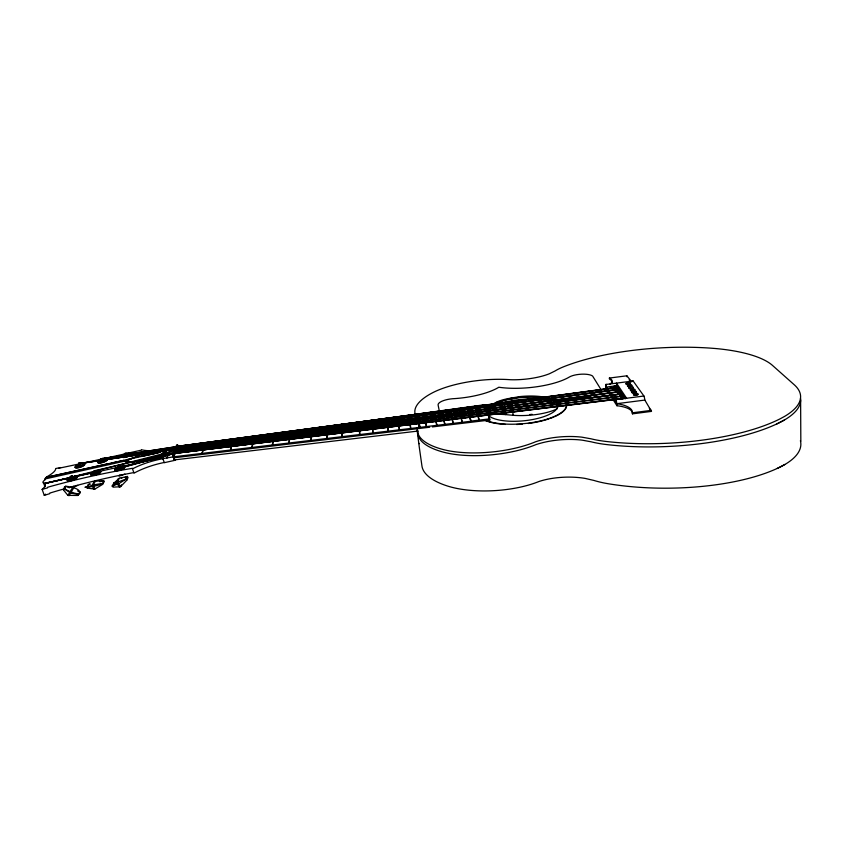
<?xml version="1.0" encoding="UTF-8"?>
<svg xmlns="http://www.w3.org/2000/svg" width="843" height="843" viewBox="0 0 843 843"><rect width="100%" height="100%" fill="white"/><g stroke="black" fill="none" stroke-linecap="round" stroke-linejoin="round"><path stroke-width="1.26" d="M174.417 450.815L72.034 476.948M341.689 436.706L342.047 424.345L341.689 436.706L230.613 449.983L233.479 439.277L230.613 449.983M359.403 422.111L359.518 434.566L341.973 436.663L342.342 424.45M326.852 438.476L327.621 426.484M327.126 438.444L327.885 426.442M173.9 452.449L95.649 470.468M310.846 440.394L312.015 428.623M311.12 440.362L312.289 428.592M288.822 443.028L290.519 431.584M289.096 442.986L290.793 431.542M272.31 444.999L274.375 433.808M272.584 444.967L274.649 433.766M102.783 458.35L100.644 458.887L175.597 448.097L102.667 458.697M252.057 447.422L254.533 436.537M251.772 447.454L254.27 436.569M429.751 427.232L173.711 457.844C172.141 456.39 173.247 452.196 173.774 456.78L230.339 450.014L233.237 439.466M201.898 453.418L205.281 443.313M173.964 455.631L175.397 451.974M173.774 456.78L178.052 447.064L177.61 444.925L176.587 445.062L172.773 454.683M174.459 452.301L622.703 396.221M175.028 450.879L622.366 393.871L175.028 450.552M620.922 391.7L175.586 449.456L620.806 391.531M615.653 387.748L176.651 446.442L616.939 387.316L618.372 389.698L176.187 447.939M174.269 456.716L173.816 454.546L177.61 444.925M118.442 467.991L173.279 453.576L118.884 468.244M78.378 463.597L174.975 449.298L78.547 463.671C77.619 462.227 82.15 462.702 78.547 463.671M175.534 447.886L102.614 458.497M624.062 398.254L173.848 453.523L624.178 398.433M174.459 451.974L622.682 395.957L624.041 397.991M618.235 389.276L176.103 447.844L618.351 389.445L619.795 391.847M166.882 457.865L170.844 448.118L166.872 448.834L162.815 458.603L164.343 462.681L174.817 460.341L173.479 456.843L162.815 458.603M166.935 458.012L170.844 448.118M162.868 458.75L166.872 448.834M126.798 480.225L125.986 479.13L127.325 476.432L119.263 478.255L113.679 483.292L112.298 486.032L114.68 484.82L112.288 486.021L113.025 487.149L120.517 486.738L126.798 480.225L128.052 477.559L127.325 476.432L125.006 477.591M121.424 484.841L120.517 486.738L117.43 482.006L119.263 478.255M112.288 486.021L118.684 483.629M118.241 478.771L116.397 482.523L112.34 486M86.85 487.138L89.095 486.59C73.899 488.35 105.523 486.98 103.678 480.816L104.016 481.764L102.614 484.398L94.848 489.088L87.208 488.129L86.85 487.138L88.336 484.472L90.254 484.019L88.41 484.472L88.557 485.104M103.584 480.847L95.385 481.195L93.352 484.904L86.913 487.117M87.208 488.129L88.199 486.369M77.545 490.911L79.937 491.806L77.777 495.473L67.893 495.368L63.499 490.004L65.722 486.306C69.411 486.4 85.027 489.088 77.777 495.473M487.275 410.741C494.24 400.573 508.645 399.687 519.783 397.622A35.585 11.939 -5.4 0 1 553.999 401.373L554.778 402.058L553.914 400.341A35.596 11.918 -5.4 0 0 519.688 396.61C508.54 398.676 494.156 399.55 487.17 409.709L486.759 410.804M73.794 487.697L68.957 495.779M72.74 487.275L67.893 495.368M49.748 493.092A725.928 453.302 -39.1 0 1 64.173 488.887L70.686 492.913M69.421 487.781L65.712 486.327L63.499 490.004M65.775 486.348C57.893 488.16 82.751 497.728 79.937 491.806M174.891 449.414L78.441 463.798M113.626 483.345L115.997 482.122M125.175 454.83L126.081 455.157L126.893 454.409M78.873 465.009L80.57 464.546M124.901 474.051L119.105 476.158M77.746 485.378L73.573 487.201M118.262 467.517L118.083 466.99L115.586 469.235L116.945 470.131L120.992 469.309L123.668 467.58L122.119 466.179L120.096 466.59M73.373 479.467L76.165 477.675L74.721 476.2L70.717 477.117L67.904 478.898L69.337 480.394L73.373 479.467L73.151 478.856L75.954 477.064M91.708 473.924L94.448 472.175L94.247 471.595L98.262 470.731L99.759 472.175L97.029 473.924L92.993 474.809L91.508 473.344L94.247 471.595M115.396 468.708L116.755 469.614L120.812 468.792L123.489 467.075M91.508 473.344L92.783 474.23L96.829 473.366L99.558 471.616M127.525 456.189L129.938 454.04L128.579 453.197L124.659 453.998L122.066 455.641L123.584 457.001L127.525 456.189L129.938 454.04M78.673 464.82L78.462 464.198L75.754 465.905L75.965 466.537L77.166 467.338L81.086 466.432L83.784 464.714L82.361 463.302L80.412 463.745M103.763 461.595L106.408 459.909L106.207 459.351L104.932 458.529L101.012 459.382L98.368 461.058L99.832 462.449L103.763 461.595L103.563 461.026L106.207 459.351M122.256 456.168L124.659 453.998M75.754 465.905L76.955 466.716L80.875 465.81L83.573 464.103M118.6 483.798L126.081 479.109M800.397 440.678A109.453 38.831 -0.3 0 1 784.991 464.43L777.098 468.487A136.619 48.083 -0.7 0 1 608.941 483.861L606.128 483.376A65.807 24.394 -1 0 1 593.957 480.447L584.937 478.371A44.205 17.619 -2.2 0 0 539.088 481.458A71.107 26.597 -3.9 0 1 531.511 484.177A66.102 24.795 -3.8 0 1 447.875 486.148A87.777 32.508 -3.5 0 1 421.953 466.042L419.129 446.084A84.015 29.821 -3.7 0 1 419.097 443.397M800.481 398.296A110.876 36.807 -2.5 0 1 784.527 419.93L776.529 424.061A138.21 45.501 -2.9 0 1 606.296 444.524L603.462 444.156A66.608 23.109 -3.2 0 1 591.175 441.806L582.07 440.141A44.7 16.67 -4.4 0 0 535.79 444.672A71.845 25.1 -5.8 0 1 528.129 447.507A66.776 23.393 -5.8 0 1 443.839 452.259A88.768 30.717 -5.5 0 1 417.896 434.124L417.39 430.52M784.527 419.93L783.305 420.636A110.876 36.807 -2.5 0 1 776.529 424.061M784.991 464.43L783.779 465.125A109.527 38.862 -0.3 0 1 777.098 468.487M71.339 477.865C69.547 479.414 74.879 477.37 72.182 477.559M94.922 472.354C93.12 473.882 98.526 471.901 95.765 472.059M101.697 460.088C99.959 461.542 105.196 459.625 102.509 459.804M115.544 482.365L113.679 483.292L114.353 484.451M175.555 459.835L174.09 459.941L173.047 454.64M557.075 408.866L553.893 410.246A38.009 12.445 -3.4 0 1 513.124 415.314L505.568 414.598A59.748 20.991 -4 0 0 487.191 414.482M125.839 453.587C128.073 451.859 122.024 454.356 125.839 453.587A314.481 21.844 -13.4 0 0 141.129 450.204M125.986 479.14L116.397 482.523L119.495 487.254M47.587 487.844L42.15 489.393L44.258 495.357L49.663 493.703M173.342 453.776L118.947 468.445L120.17 467.422M103.678 480.816L99.822 481.722M102.193 483.46L102.614 484.398M95.385 481.195L94.237 481.458L92.193 485.168L93.699 489.372M60.538 467.538L55.649 468.55A21.612 5.796 -19.7 0 1 50.19 474.778A14.721 3.952 -19.7 0 1 48.494 475.821A9.421 2.582 -19.6 0 0 45.227 479.699A9.494 2.613 -19.6 0 0 43.678 483.187A15.237 4.215 -20.1 0 1 44.458 483.629L69.779 477.77M42.097 489.404A22.466 6.207 -20.1 0 0 44.479 483.619L70.032 477.728M73.868 476.853L94.332 472.133M69.895 477.57L44.236 483.46L71.012 477.591M73.741 476.685L96.84 471.385M67.904 478.898L69.115 479.772L73.151 478.856M44.995 478.982L127.904 460.404M108.547 463.692L46.217 477.338L156.166 453.249A11.823 3.541 -14.8 0 0 160.518 452.133M111.097 463.134L116.186 462.017M118.726 461.458L123.816 460.341M126.355 459.793L131.445 458.676M141.624 456.442L156.893 453.102M95.238 472.28L74.837 476.759A5.269 1.517 -18.4 0 1 76.618 478.276A5.269 1.517 -18.4 0 1 69.895 480.953A5.269 1.517 -18.4 0 1 67.714 479.488M97.788 471.722L118.189 467.254M120.739 466.685L161.529 457.738A9.494 2.961 -14.8 0 0 161.371 455.094L161.329 454.935A2.192 0.685 -14.6 0 0 164.28 453.776L164.322 453.924A2.192 0.674 -14.7 0 1 161.392 455.083M98.368 461.058L99.632 461.88L103.563 461.026M96.45 471.732L98.462 471.3L99.759 472.175M122.066 455.641L123.405 456.474L127.346 455.673M128.083 460.183A8.535 2.624 -16 0 1 136.029 456.969L156.103 453.091A11.823 3.572 -14.8 0 0 160.476 452.006M133.774 461.975L154.069 458.055L133.71 461.806A8.514 2.55 -15.8 0 1 127.504 461.406A2.318 0.695 -16.2 0 1 125.28 461.311L125.354 461.49A2.318 0.695 -16.2 0 0 127.567 461.585A8.514 2.55 -15.9 0 0 133.784 461.964L133.71 461.806M170.908 448.265L176.029 447.338M73.731 487.212L73.815 486.221M102.182 483.471L93.352 484.904L94.848 489.088M127.304 454.166L176.145 446.695L127.367 454.366M177.135 444.988L177.567 447.127L485.168 404.651L489.657 418.845L489.783 420.056L432.311 426.927M449.604 410.172L452.143 409.824M455.958 409.287L458.508 408.939M462.322 408.412L464.862 408.054M468.687 407.527L471.226 407.18M473.766 406.821L477.591 406.294M480.131 405.947L483.945 405.42M176.735 446.537L615.295 387.791L613.904 386.368L616.654 386.02L625.306 398.022L622.482 398.655M611.986 383.523A25.553 8.145 -4.5 0 0 609.436 379.034L609.373 378.054L626.886 375.799L631.765 381.879M606.201 384.45L633.125 380.983L643.926 396.02A5.195 1.012 82.8 0 1 644.842 400.077L651.523 411.384L632.44 413.85A28.04 9.6 -4 0 0 616.96 405.746L605.885 388.328L605.748 386.347A3.267 0.548 82.9 0 1 606.201 384.45L606.37 387.085L616.128 402.353L615.959 399.624L643.926 396.02M606.37 387.085L616.644 385.767L625.348 398.802M615.169 387.358L618.067 387.432L616.939 387.316M617.951 387.264L616.844 387.411L615.548 386.157M485.22 405.241L487.17 409.709M618.067 387.432L615.285 387.527L616.57 389.487L619.489 389.561L616.707 389.919L619.489 389.561M619.468 389.297L616.686 389.656L618.119 392.069M175.586 449.456L618.109 391.805L619.542 393.976L174.986 450.668M554.694 401.015L589.478 396.547A29.589 9.726 -3.9 0 1 601.449 390.288L592.618 376.073A12.993 4.078 -4.6 0 0 581.723 374.176A12.993 4.078 -4.6 0 0 569.362 377.021A48.588 14.932 -5.5 0 1 498.835 387.232A46.144 14.373 -6.5 0 1 452.491 398.739A13.899 4.531 -6.6 0 0 438.118 405.093L439.424 411.584M557.36 401.721L561.217 401.226M576.675 399.234L579.257 398.908M619.542 393.976L620.87 395.989C630.301 394.924 615.242 397.485 622.587 396.041M623.841 396.073L620.996 396.168L622.334 398.202L625.2 398.117M644.842 400.077L616.834 403.681A5.195 0.896 82.8 0 0 615.959 399.624M616.96 405.746L616.834 403.681A28.072 10.411 -2.9 0 1 632.376 412.796L651.47 410.341M175.07 450.763L622.366 393.871M458.919 408.423L462.385 422.269L470.837 421.258L467.043 407.148L470.826 421.1L489.657 418.845M359.518 434.566L372.732 432.986L372.227 420.341M372.732 432.986L388.096 431.152L387.137 418.297M388.096 431.152L399.213 429.825L397.907 416.811M399.213 429.825L410.52 428.476L408.844 415.304M410.52 428.476L462.385 422.269M174.09 459.941L418.265 431.036M79.843 463.06L85.986 462.828M70.591 493.071L78.336 494.398M130.117 454.546L128.579 453.197M106.408 459.909L104.932 458.529M121.424 478.381L121.392 477.401L122.309 477.781M629.099 379.814L630.532 381.837M649.331 408.307L650.796 410.362M626.634 398.254L616.475 383.122L616.644 385.767M616.654 386.02L619.552 390.372M621.006 392.543L624.631 397.98M619.784 391.584L622.566 395.778M613.904 386.368L615.337 388.549M616.77 390.72L621.797 398.339M161.329 454.935A9.494 2.961 -14.8 0 1 161.477 457.591L161.529 457.738M162.583 451.426A11.823 3.541 -14.8 0 0 164.48 450.636L164.459 450.489A9.378 2.898 -14.7 0 1 161.888 453.597L161.951 453.745M136.018 456.98L136.081 457.148A8.535 2.592 -16.1 0 0 128.178 460.362A2.318 0.695 -16.3 0 0 125.344 461.49M128.168 460.362L128.104 460.183A2.318 0.695 -16.3 0 0 125.28 461.311M98.262 470.731L98.462 471.3M96.829 473.366L97.029 473.924M92.783 474.23L92.993 474.809M69.115 479.772L69.337 480.394M74.721 476.2L74.943 476.811M44.458 483.629L45.301 486.021M43.678 483.197L44.942 486.801M99.632 461.88L99.832 462.449M80.875 465.81L81.086 466.432M82.361 463.302L82.572 463.913M76.955 466.716L77.166 467.338M489.783 420.056L484.915 404.84M479.361 420.236L475.262 406.168M479.077 420.278L474.999 406.21M471.121 421.226L467.328 407.264M462.101 422.301L458.645 408.455M453.334 423.355L450.194 409.614M453.049 423.386L449.92 409.656M444.935 424.356L442.101 410.731M444.661 424.387L441.827 410.773M173.9 453.408L622.345 398.212M202.162 453.302L205.555 443.27M436.948 425.315L434.387 411.795M436.663 425.346L434.113 411.827M426.537 426.558L424.324 413.175M426.252 426.59L424.061 413.218M419.983 427.338L417.991 414.05M419.698 427.369L417.728 414.082M418.729 424.24L419.087 426.632M359.676 422.069L359.792 434.535M415.251 415.22L414.925 412.933A85.006 28.009 -5.8 0 1 432.522 392.796A62.498 20.38 -6.1 0 1 502.849 379.35A67.714 22.171 -6.2 0 1 510.542 379.729A36.344 11.043 -5.5 0 0 549.415 373.755L555.021 370.994A59.821 18.715 -4.2 0 1 562.302 367.306L564.093 366.579A136.187 43.994 -3.2 0 1 709.574 348.064L715.422 348.517A105.196 33.193 -3.2 0 1 772.852 365.736L793.895 384.45A110.991 36.649 -2.7 0 1 784.496 416.453L780.323 418.718A138.347 45.301 -3.1 0 1 606.085 441.458L603.251 441.1A66.671 23.003 -3.4 0 1 590.954 438.792L581.849 437.159A44.742 16.597 -4.5 0 0 535.537 441.795A71.908 24.974 -6 0 1 527.866 444.651A66.829 23.288 -5.9 0 1 443.523 449.625A88.842 30.569 -5.7 0 1 417.591 431.637L417.074 428.054M372.501 420.309L373.006 432.954M387.411 418.254L388.381 431.121M398.17 416.779L399.498 429.793M409.097 415.114L410.804 428.434M418.518 424.05L418.834 426.621M417.19 430.815L418.834 443.734M485.168 404.651L485.294 405.831M492.354 404.398L492.449 405.42M491.954 404.651L492.059 405.673M488.708 407.232L488.814 408.254M488.476 407.464L488.582 408.497M497.454 401.837L497.56 402.859M497.233 401.942L497.338 402.954M504.283 399.529L504.377 400.541M504.43 403.049L505.568 414.598M503.808 399.656L503.914 400.667M511.933 397.759L512.028 398.771M511.627 399.761L513.124 415.314M511.185 397.907L511.279 398.918M589.478 396.547L589.552 397.58A29.579 9.747 -3.9 0 1 590.068 396.99M626.886 375.799L626.939 376.779M632.376 412.796L632.44 413.85M800.618 399.772L800.829 441.226M126.302 453.977A5.079 1.496 -16.4 0 1 130.865 454.809A5.079 1.496 -16.4 0 1 123.289 457.57M121.771 457.37A5.079 1.496 -16.4 0 1 121.856 456.031M122.52 455.536A5.079 1.496 -16.4 0 1 123.415 455.03M123.942 454.788A5.079 1.496 -16.4 0 1 125.08 454.345M81.95 463.871A5.111 1.433 -18.4 0 1 84.163 465.325A5.111 1.433 -18.4 0 1 77.071 467.939A5.111 1.433 -18.4 0 1 76.344 465.937M76.776 465.673A5.111 1.433 -18.4 0 1 77.788 465.167M78.346 464.914A5.111 1.433 -18.4 0 1 78.936 464.693M95.575 471.701A5.248 1.549 -17.5 0 1 100.359 472.649A5.248 1.549 -17.5 0 1 91.803 475.378A5.248 1.549 -17.5 0 1 94.943 471.901M95.501 471.511A5.248 1.549 -17.7 0 1 100.285 472.428A5.248 1.549 -17.7 0 1 91.739 475.189A5.248 1.549 -17.7 0 1 94.88 471.711M162.878 458.718A39.031 13.066 -15.2 0 0 132.477 468.887L134.058 473.123A39.052 12.793 -16.4 0 1 164.237 462.491M47.672 487.233A719.016 453.365 -38 0 1 132.688 468.276M166.935 448.982A35.943 10.295 -14.2 0 1 152.256 450.699M150.128 450.72A35.943 10.295 -14.2 0 1 141.54 449.751M124.574 453.966A314.481 21.844 -13.4 0 1 80.759 463.608M77.082 464.398A314.481 21.844 -13.4 0 1 58.957 468.213M70.812 487.043A725.928 453.302 -39.1 0 1 134.227 472.501M161.888 453.597A2.192 0.685 -14.7 0 1 164.269 453.776M164.469 450.489A11.823 3.572 -14.8 0 1 161.877 451.532M126.239 453.787A5.079 1.507 -16.2 0 1 130.581 454.883A5.079 1.507 -16.2 0 1 122.372 457.349A5.079 1.507 -16.2 0 1 125.006 454.156M154.006 457.907A12.181 3.867 -15.1 0 1 161.466 457.601M68.03 479.214A5.269 1.517 -18.4 0 1 68.852 478.666M69.347 478.392A5.269 1.517 -18.4 0 1 70.464 477.865M105.712 458.919A5.1 1.465 -17.3 0 1 106.481 460.784A5.1 1.465 -17.3 0 1 99.895 463.028A5.1 1.465 -17.3 0 1 98.294 461.437M99.463 460.668A5.1 1.465 -17.3 0 1 100.507 460.173M104.69 458.992A5.1 1.465 -17.3 0 1 105.217 458.94M105.67 458.697A5.1 1.475 -17.4 0 1 105.544 461.11A5.1 1.475 -17.4 0 1 98.178 462.733A5.1 1.475 -17.4 0 1 101.012 459.73M103.457 458.992A5.1 1.475 -17.4 0 1 105.175 458.729M120.159 475.02A5.227 1.549 -17.6 0 1 119.548 475.136M161.951 453.745A2.192 0.685 -14.7 0 1 164.332 453.924M45.575 494.135A22.371 6.07 -21 0 1 44.31 495.347M73.51 476.664A5.269 1.517 -18.6 0 1 76.313 478.223A5.269 1.517 -18.6 0 1 68.209 480.805A5.269 1.517 -18.6 0 1 70.401 477.654M82.424 463.576A5.111 1.433 -18.5 0 1 83.194 465.726A5.111 1.433 -18.5 0 1 75.554 467.644A5.111 1.433 -18.5 0 1 78.863 464.472M120.149 466.643A5.227 1.581 -16.4 0 1 124.037 468.034A5.227 1.581 -16.4 0 1 115.681 470.489A5.227 1.581 -16.4 0 1 118.262 467.201M124.711 467.328A5.227 1.581 -16.6 0 1 123.636 468.55M123.226 468.813A5.227 1.581 -16.6 0 1 115.502 470.636A5.227 1.581 -16.6 0 1 117.735 467.602M121.445 466.579A5.227 1.581 -16.6 0 1 123.9 466.569M632.64 381.342A3.267 0.622 82.9 0 1 633.125 380.983M634.695 394.05A2.287 0.748 -3.6 0 1 638.035 394.492A2.287 0.748 -3.6 0 1 634.874 395.399A2.287 0.748 -3.6 0 1 634.21 394.187M635.885 391.858A2.276 0.738 -3.6 0 1 635.738 392.912A2.276 0.738 -3.6 0 1 632.535 393.049A2.276 0.738 -3.6 0 1 632.682 391.995M633.367 389.54A2.266 0.727 -3.7 0 1 634.347 390.678A2.266 0.727 -3.7 0 1 630.596 390.678A2.266 0.727 -3.7 0 1 632.787 389.54M632.84 387.538A2.244 0.727 -3.7 0 1 632.83 388.518A2.244 0.727 -3.7 0 1 629.805 388.781A2.244 0.727 -3.7 0 1 629.289 387.843M630.891 385.325A2.234 0.717 -3.8 0 1 631.186 386.442A2.234 0.717 -3.8 0 1 627.698 386.442A2.234 0.717 -3.8 0 1 629.215 385.325M630.185 383.449A2.223 0.706 -3.8 0 1 629.394 384.419A2.223 0.706 -3.8 0 1 626.444 384.419A2.223 0.706 -3.8 0 1 626.718 383.449M609.373 378.054A25.585 7.25 -4.1 0 1 609.858 384.25M591.375 395.831A29.579 9.747 -3.9 0 1 592.176 395.262M542.355 397.422A35.596 11.928 -5.4 0 1 539.309 418.023A35.596 11.928 -5.4 0 1 486.79 412.427M486.885 410.92A35.596 11.928 -5.4 0 1 541.143 397.253M487.022 414.703A35.564 11.981 -5.3 0 1 487.117 413.186M487.77 411.647A35.564 11.981 -5.3 0 1 524.441 399.15A35.564 11.981 -5.3 0 1 557.697 407.285M563.872 400.478A44.5 14.921 -5.4 0 1 554.452 416.758M553.451 417.18A44.5 14.921 -5.4 0 1 550.247 418.423M549.12 418.813A44.5 14.921 -5.4 0 1 544.336 420.288M543.335 420.562A44.5 14.921 -5.4 0 1 528.066 423.513M522.312 424.124A44.5 14.921 -5.4 0 1 516.569 424.482M505.484 424.419A44.5 14.921 -5.4 0 1 485.241 420.488M532.133 414.313A35.986 11.781 -3.4 0 1 529.836 414.524M494.978 413.586A61.866 21.739 -4 0 1 500.047 413.628M563.841 400.13A44.51 14.911 -5.4 0 1 542.218 420.499A44.51 14.911 -5.4 0 1 485.21 420.162M120.022 466.105L117.799 466.727L120.022 466.105M96.07 470.531L93.847 471.184L96.07 470.531M72.414 475.874L70.19 476.548L72.414 475.874M629.932 388.254A2.244 0.727 -3.7 0 0 633.388 387.474A2.244 0.727 -3.7 0 0 630.111 386.99A2.244 0.727 -3.7 0 0 629.932 388.254M628.446 386.126A2.234 0.717 -3.8 0 0 631.881 385.346A2.234 0.717 -3.8 0 0 628.625 384.872A2.234 0.717 -3.8 0 0 628.446 386.126M626.981 384.008A2.223 0.706 -3.8 0 0 630.395 383.249A2.223 0.706 -3.8 0 0 627.16 382.775A2.223 0.706 -3.8 0 0 626.981 384.008M631.439 390.414A2.266 0.727 -3.7 0 0 634.905 389.624A2.266 0.727 -3.7 0 0 631.607 389.129A2.266 0.727 -3.7 0 0 631.439 390.414M632.956 392.596A2.276 0.738 -3.6 0 0 636.444 391.795A2.276 0.738 -3.6 0 0 633.125 391.3A2.276 0.738 -3.6 0 0 632.956 392.596M634.494 394.798A2.287 0.748 -3.6 0 0 638.003 393.997A2.287 0.748 -3.6 0 0 634.663 393.491A2.287 0.748 -3.6 0 0 634.494 394.798"/></g></svg>
